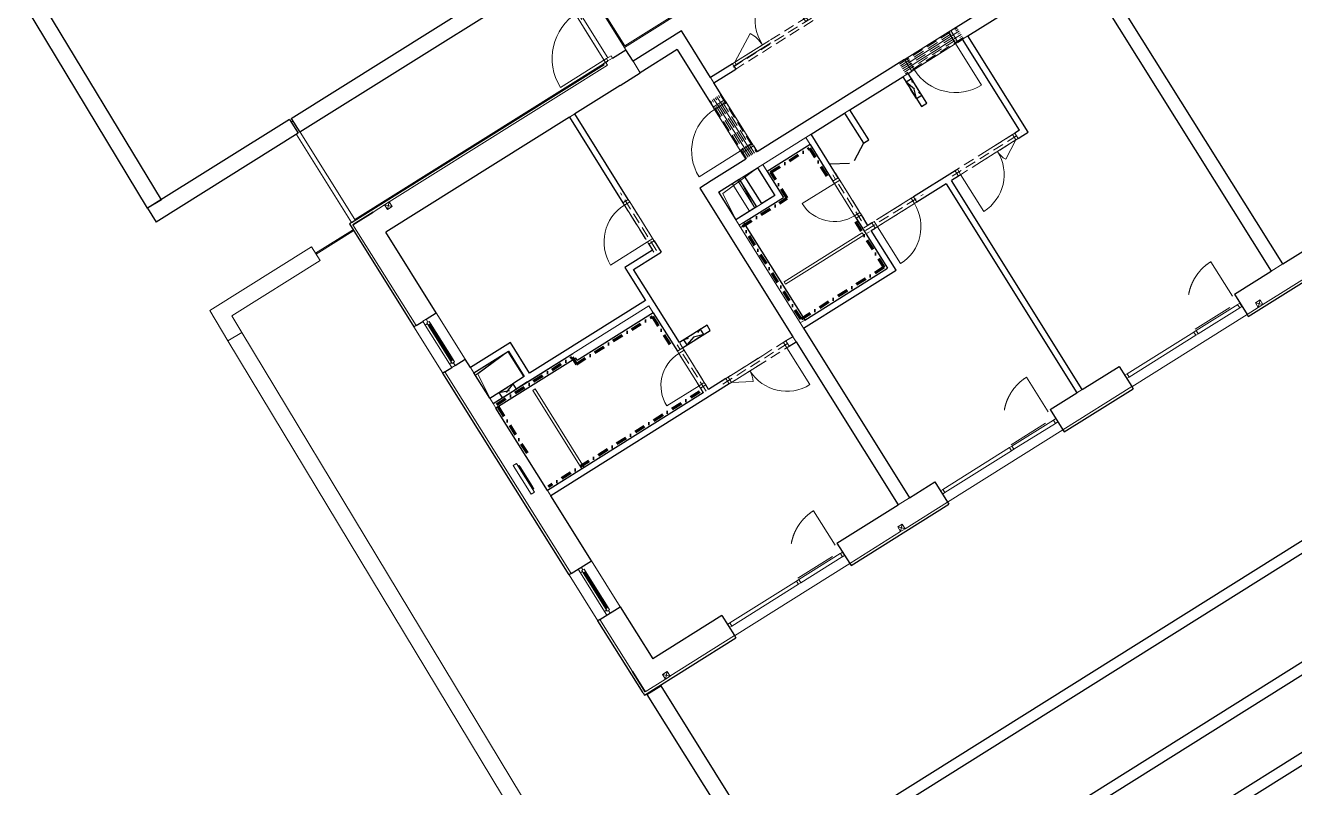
# Model space of a CAD drawing. Header units: millimetres. Extents: x -10201 to 171407, y -8645 to 72638.
# Drawn here: x 68686 to 92035, y 43360 to 57372 of the extents above; entities that cross this region are included whole.
import ezdxf

# ---------------------------------------------------------------- set-up
doc = ezdxf.new("R2010")
doc.units = ezdxf.units.MM
for name, pattern in [('HA_Dash_2mm-S1mm', [1500, 750, -750]), ('HA_Dash_3mm-S1mm', [300, 200, -100]), ('HA_DashDot_2_2mm-S0_6mm', [1650, 750, -450, 0, -450]), ('HA_DashDot_4mm-S1mm', [400, 200, -100, 0, -100])]:
    doc.linetypes.add(name, pattern=pattern)
for name, color, linetype, lineweight in [('A-DETL-____-OTLN', 9, 'Continuous', 25), ('A-DETL-GENF-OTLN', 9, 'Continuous', 9), ('A-DOOR-____-MCUT', 9, 'Continuous', 9), ('A-DOOR-____-OTLN', 9, 'Continuous', 9), ('A-DOOR-FRAM-MCUT', 9, 'Continuous', 9), ('A-DOOR-FRAM-OTLN', 9, 'Continuous', 9), ('A-FLOR-____-OTLN', 9, 'Continuous', 9), ('A-FLOR-HRAL-OTLN', 9, 'Continuous', 9), ('A-GENM-____-HDLN', 9, 'HA_Dash_3mm-S1mm', 9), ('A-GENM-____-MCUT', 9, 'Continuous', 25), ('A-GENM-____-OTLN', 9, 'Continuous', 9), ('A-GLAZ-____-MCUT', 9, 'Continuous', 5), ('A-GLAZ-____-OTLN', 9, 'Continuous', 5), ('A-GLAZ-CURT-MCUT', 9, 'Continuous', 5), ('A-GLAZ-CURT-OTLN', 9, 'Continuous', 5), ('A-GLAZ-CWMG-MCUT', 9, 'Continuous', 5), ('A-GLAZ-CWMG-OTLN', 9, 'Continuous', 5), ('A-WALL-____-MCUT', 9, 'Continuous', 25), ('A-WALL-____-OTLN', 9, 'Continuous', 9), ('I-WALL-____-MCUT', 9, 'Continuous', 25), ('I-WALL-____-OTLN', 9, 'Continuous', 9), ('M-HVAC-DUCT-OTLN', 9, 'Continuous', 9)]:
    doc.layers.add(name, color=color, linetype=linetype, lineweight=lineweight)

# ---------------------------------------------------------------- blocks, each defined once
blk = doc.blocks.new('HA_DR_Single_Swing_Solid - In_BJ_900x2100_Vstup-2000314-schema rezu D_120_5200')
at = {"layer": 'A-DOOR-____-MCUT', "linetype": 'HA_DashDot_2_2mm-S0_6mm'}
for p, q in [((-450, 125), (450, 125)), ((-450, -125), (450, -125))]:
    blk.add_line(p, q, dxfattribs=at)
at = {"layer": 'A-DOOR-____-OTLN'}
for p, q in [((-500, 125), (500, 125)), ((-500, -125), (500, -125))]:
    blk.add_line(p, q, dxfattribs=at)
at = {"layer": 'A-DOOR-____-OTLN', "lineweight": 5}
blk.add_line((450, -1025), (450, -125), dxfattribs=at)
blk.add_arc((450, -125), 900, 180, 270, dxfattribs=at)
at = {"layer": 'A-DOOR-FRAM-MCUT'}
for p, q in [((-450, 125), (-500, 125)), ((-500, 125), (-500, -125)), ((-450, -125), (-450, 125)), ((500, 125), (450, 125)), ((450, 125), (450, -125)), ((500, -125), (500, 125)), ((-500, -125), (-450, -125)), ((450, -125), (500, -125))]:
    blk.add_line(p, q, dxfattribs=at)
blk = doc.blocks.new('HA_DR_Double_Swing_Solid - In_BJ_1200x2100_800-1652965-schema rezu D_120_5200')
at = {"layer": 'A-DOOR-____-MCUT', "linetype": 'HA_DashDot_2_2mm-S0_6mm'}
for p, q in [((-600, 57.5), (600, 57.5)), ((-600, -57.5), (600, -57.5))]:
    blk.add_line(p, q, dxfattribs=at)
at = {"layer": 'A-DOOR-____-OTLN', "lineweight": 5}
for p, q in [((600, 857.5), (600, 57.5)), ((-253.6, 257.5), (-600, 57.5))]:
    blk.add_line(p, q, dxfattribs=at)
for centre, radius, start, end in [((600, 57.5), 800, 90, 180), ((-600, 57.5), 400, 360, 30)]:
    blk.add_arc(centre, radius, start, end, dxfattribs=at)
at = {"layer": 'A-DOOR-FRAM-MCUT'}
for p, q in [((-650, -57.5), (-650, 57.5)), ((-650, 57.5), (-600, 57.5)), ((-600, 57.5), (-600, -57.5)), ((600, 57.5), (650, 57.5)), ((600, -57.5), (600, 57.5)), ((650, 57.5), (650, -57.5)), ((-600, -57.5), (-650, -57.5)), ((650, -57.5), (600, -57.5))]:
    blk.add_line(p, q, dxfattribs=at)
blk = doc.blocks.new('HA_DR_Single_Swing_Solid - In_BJ_800x2100-2000414-schema rezu D_120_5200')
at = {"layer": 'A-DOOR-____-MCUT', "linetype": 'HA_DashDot_2_2mm-S0_6mm'}
for p, q in [((-400, 57.5), (400, 57.5)), ((-400, -57.5), (400, -57.5))]:
    blk.add_line(p, q, dxfattribs=at)
at = {"layer": 'A-DOOR-____-OTLN', "lineweight": 5}
blk.add_line((400, 857.5), (400, 57.5), dxfattribs=at)
blk.add_arc((400, 57.5), 800, 90, 180, dxfattribs=at)
at = {"layer": 'A-DOOR-FRAM-MCUT'}
for p, q in [((-450, -57.5), (-450, 57.5)), ((-450, 57.5), (-400, 57.5)), ((-400, 57.5), (-400, -57.5)), ((400, 57.5), (450, 57.5)), ((400, -57.5), (400, 57.5)), ((450, 57.5), (450, -57.5)), ((-400, -57.5), (-450, -57.5)), ((450, -57.5), (400, -57.5))]:
    blk.add_line(p, q, dxfattribs=at)
blk = doc.blocks.new('HA_DR_Single_Swing_Solid - In_BJ_700x2100-2000418-schema rezu D_120_5200')
at = {"layer": 'A-DOOR-____-MCUT', "linetype": 'HA_DashDot_2_2mm-S0_6mm'}
for p, q in [((-350, 57.5), (350, 57.5)), ((-350, -57.5), (350, -57.5))]:
    blk.add_line(p, q, dxfattribs=at)
at = {"layer": 'A-DOOR-____-OTLN', "lineweight": 5}
blk.add_line((350, 757.5), (350, 57.5), dxfattribs=at)
blk.add_arc((350, 57.5), 700, 90, 180, dxfattribs=at)
at = {"layer": 'A-DOOR-FRAM-MCUT'}
for p, q in [((-400, -57.5), (-400, 57.5)), ((-400, 57.5), (-350, 57.5)), ((-350, 57.5), (-350, -57.5)), ((350, 57.5), (400, 57.5)), ((350, -57.5), (350, 57.5)), ((400, 57.5), (400, -57.5)), ((-350, -57.5), (-400, -57.5)), ((400, -57.5), (350, -57.5))]:
    blk.add_line(p, q, dxfattribs=at)
blk = doc.blocks.new('HA_DR_Single_Swing_Solid - In_BJ_800x2100-2000412-schema rezu D_120_5200')
at = {"layer": 'A-DOOR-____-MCUT', "linetype": 'HA_DashDot_2_2mm-S0_6mm'}
for p, q in [((-400, 57.5), (400, 57.5)), ((-400, -57.5), (400, -57.5))]:
    blk.add_line(p, q, dxfattribs=at)
at = {"layer": 'A-DOOR-____-OTLN', "lineweight": 5}
blk.add_line((400, -857.5), (400, -57.5), dxfattribs=at)
blk.add_arc((400, -57.5), 800, 180, 270, dxfattribs=at)
at = {"layer": 'A-DOOR-FRAM-MCUT'}
for p, q in [((-400, 57.5), (-450, 57.5)), ((-450, 57.5), (-450, -57.5)), ((-400, -57.5), (-400, 57.5)), ((450, 57.5), (400, 57.5)), ((400, 57.5), (400, -57.5)), ((450, -57.5), (450, 57.5)), ((-450, -57.5), (-400, -57.5)), ((400, -57.5), (450, -57.5))]:
    blk.add_line(p, q, dxfattribs=at)
blk = doc.blocks.new('HA_DR_Double_Swing_Solid - In_BJ_1200x2100_800-1652993-schema rezu D_120_5200')
at = {"layer": 'A-DOOR-____-MCUT', "linetype": 'HA_DashDot_2_2mm-S0_6mm'}
for p, q in [((-600, 57.5), (600, 57.5)), ((-600, -57.5), (600, -57.5))]:
    blk.add_line(p, q, dxfattribs=at)
at = {"layer": 'A-DOOR-____-OTLN', "lineweight": 5}
for p, q in [((-253.6, -257.5), (-600, -57.5)), ((600, -857.5), (600, -57.5))]:
    blk.add_line(p, q, dxfattribs=at)
for centre, radius, start, end in [((-600, -57.5), 400, 330, 0), ((600, -57.5), 800, 180, 270)]:
    blk.add_arc(centre, radius, start, end, dxfattribs=at)
at = {"layer": 'A-DOOR-FRAM-MCUT'}
for p, q in [((-600, 57.5), (-650, 57.5)), ((-650, 57.5), (-650, -57.5)), ((-600, -57.5), (-600, 57.5)), ((650, 57.5), (600, 57.5)), ((600, 57.5), (600, -57.5)), ((650, -57.5), (650, 57.5)), ((-650, -57.5), (-600, -57.5)), ((600, -57.5), (650, -57.5))]:
    blk.add_line(p, q, dxfattribs=at)
blk = doc.blocks.new('HA_WD_SinglePanel - 1000x2100-1653868-schema rezu D_120_5200')
at = {"layer": 'A-GLAZ-____-MCUT'}
for p, q in [((-420, 70), (-500, 70)), ((-500, 0), (-440, 0)), ((-440, -25), (-440, 25)), ((-440, 25), (-390, 25)), ((-420, 25), (-420, 70)), ((-390, 25), (-390, -25)), ((390, 5), (-390, 5)), ((390, -25), (390, 25)), ((390, 25), (440, 25)), ((500, 70), (420, 70)), ((420, 70), (420, 25)), ((440, 25), (440, -25)), ((440, 0), (500, 0)), ((-390, -25), (-440, -25)), ((390, -5), (-390, -5)), ((440, -25), (390, -25))]:
    blk.add_line(p, q, dxfattribs=at)
at = {"layer": 'A-GLAZ-____-OTLN'}
for p, q in [((440, 25), (-440, 25)), ((-440, -25), (-440, 25)), ((420, 70), (-420, 70)), ((390, 25), (-390, 25)), ((440, 25), (440, -25)), ((-440, -25), (440, -25)), ((390, -25), (-390, -25))]:
    blk.add_line(p, q, dxfattribs=at)
blk = doc.blocks.new('HA_WD_SinglePanel - 1000x1500-1653870-schema rezu D_120_5200')
at = {"layer": 'A-GLAZ-____-MCUT'}
for p, q in [((-500, 70), (-500, 0)), ((-420, 70), (-500, 70)), ((-500, 0), (-440, 0)), ((-440, -25), (-440, 25)), ((-440, 25), (-390, 25)), ((-420, 25), (-420, 70)), ((-390, 25), (-390, -25)), ((390, 5), (-390, 5)), ((390, -25), (390, 25)), ((390, 25), (440, 25)), ((500, 70), (420, 70)), ((420, 70), (420, 25)), ((440, 25), (440, -25)), ((440, 0), (500, 0)), ((500, 0), (500, 70)), ((-390, -25), (-440, -25)), ((390, -5), (-390, -5)), ((440, -25), (390, -25))]:
    blk.add_line(p, q, dxfattribs=at)
at = {"layer": 'A-GLAZ-____-OTLN'}
for p, q in [((440, 25), (-440, 25)), ((-440, -25), (-440, 25)), ((420, 70), (-420, 70)), ((390, 25), (-390, 25)), ((440, 25), (440, -25)), ((-440, -25), (440, -25)), ((390, -25), (-390, -25))]:
    blk.add_line(p, q, dxfattribs=at)
blk = doc.blocks.new('HA_WD_SinglePanel - 625x1000-1653871-schema rezu D_120_5200')
at = {"layer": 'A-GLAZ-____-MCUT'}
for p, q in [((-253, -25), (-253, 0)), ((-203, 0), (-203, -25)), ((202, -25), (202, 0)), ((252, 0), (252, -25)), ((-203, -25), (-253, -25)), ((202, -5), (-203, -5)), ((252, -25), (202, -25))]:
    blk.add_line(p, q, dxfattribs=at)
at = {"layer": 'A-GLAZ-____-OTLN'}
for p, q in [((-313, 70), (312, 70)), ((-313, 0), (-313, 70)), ((312, 0), (-313, 0)), ((-253, -25), (-253, 0)), ((252, 0), (252, -25)), ((312, 70), (312, 0)), ((-253, -25), (252, -25)), ((202, -25), (-203, -25))]:
    blk.add_line(p, q, dxfattribs=at)
blk = doc.blocks.new('HA_DR_Double_Swing_Solid_FrameButt - In_FAS_1600x2350_1000-1915407-schema rezu D_120_5200')
at = {"layer": 'A-DOOR-____-MCUT', "linetype": 'HA_DashDot_2_2mm-S0_6mm'}
for p, q in [((-800, -70), (800, -70)), ((-800, -170), (800, -170))]:
    blk.add_line(p, q, dxfattribs=at)
at = {"layer": 'A-DOOR-____-OTLN', "lineweight": 5}
for p, q in [((-280, -470), (-800, -170)), ((800, -1170), (800, -170))]:
    blk.add_line(p, q, dxfattribs=at)
for centre, radius, start, end in [((-800, -170), 600, 330, 360), ((800, -170), 1000, 180, 270)]:
    blk.add_arc(centre, radius, start, end, dxfattribs=at)
at = {"layer": 'A-DOOR-FRAM-MCUT'}
for p, q in [((-800, -70), (-850, -70)), ((-850, -70), (-850, -170)), ((-850, -170), (-800, -170)), ((-800, -170), (-800, -70)), ((850, -70), (800, -70)), ((800, -70), (800, -170)), ((800, -170), (850, -170)), ((850, -170), (850, -70))]:
    blk.add_line(p, q, dxfattribs=at)
at = {"layer": 'A-DOOR-FRAM-OTLN', "linetype": 'HA_DashDot_2_2mm-S0_6mm'}
for p, q in [((850, 220), (-850, 220)), ((850, -220), (-850, -220))]:
    blk.add_line(p, q, dxfattribs=at)
blk = doc.blocks.new('HA_DR_Double_Swing_Solid_wCasing - In_OBJ_1500x2100_900-1771115-schema rezu D_120_5200')
at = {"layer": 'A-DOOR-____-MCUT', "linetype": 'HA_DashDot_2_2mm-S0_6mm'}
for p, q in [((-750, 57.5), (750, 57.5)), ((-750, 7.5), (750, 7.5))]:
    blk.add_line(p, q, dxfattribs=at)
at = {"layer": 'A-DOOR-____-OTLN', "lineweight": 5}
for p, q in [((750, 957.5), (750, 57.5)), ((-230.4, 357.5), (-750, 57.5))]:
    blk.add_line(p, q, dxfattribs=at)
for centre, radius, start, end in [((750, 57.5), 900, 90, 180), ((-750, 57.5), 600, 0, 30)]:
    blk.add_arc(centre, radius, start, end, dxfattribs=at)
at = {"layer": 'A-DOOR-FRAM-MCUT'}
for p, q in [((-800, 7.5), (-800, 57.5)), ((-800, 57.5), (-750, 57.5)), ((-750, 7.5), (-800, 7.5)), ((-750, 57.5), (-750, 7.5)), ((750, 57.5), (800, 57.5)), ((750, 7.5), (750, 57.5)), ((800, 7.5), (750, 7.5)), ((800, 57.5), (800, 7.5))]:
    blk.add_line(p, q, dxfattribs=at)
blk = doc.blocks.new('HA_DR_Single_Swing_Solid - In_BJ_700x2100-2000416-schema rezu D_120_5200')
at = {"layer": 'A-DOOR-____-MCUT', "linetype": 'HA_DashDot_2_2mm-S0_6mm'}
for p, q in [((-350, 57.5), (350, 57.5)), ((-350, -57.5), (350, -57.5))]:
    blk.add_line(p, q, dxfattribs=at)
at = {"layer": 'A-DOOR-____-OTLN', "lineweight": 5}
blk.add_line((350, -757.5), (350, -57.5), dxfattribs=at)
blk.add_arc((350, -57.5), 700, 180, 270, dxfattribs=at)
at = {"layer": 'A-DOOR-FRAM-MCUT'}
for p, q in [((-350, 57.5), (-400, 57.5)), ((-400, 57.5), (-400, -57.5)), ((-350, -57.5), (-350, 57.5)), ((400, 57.5), (350, 57.5)), ((350, 57.5), (350, -57.5)), ((400, -57.5), (400, 57.5)), ((-400, -57.5), (-350, -57.5)), ((350, -57.5), (400, -57.5))]:
    blk.add_line(p, q, dxfattribs=at)
blk = doc.blocks.new('Systémový panel - Sklo-2038694-schema rezu D_120_5200')
at = {"layer": 'A-GLAZ-CURT-MCUT'}
for p, q in [((-725, 0), (725, 0)), ((-725, -70), (-725, 0)), ((725, -70), (-725, -70)), ((725, -70), (725, 0))]:
    blk.add_line(p, q, dxfattribs=at)
blk = doc.blocks.new('Obdélníková příčel - 50x70mm EXT-2038695-schema rezu D_120_5200')
at = {"layer": 'A-GLAZ-CWMG-MCUT'}
for p, q in [((0, 70), (-50, 70)), ((-50, 70), (-50, 0)), ((-50, 0), (0, 0)), ((0, 70), (0, 0))]:
    blk.add_line(p, q, dxfattribs=at)
blk = doc.blocks.new('Obdélníková příčel - 50x70mm EXT-2038696-schema rezu D_120_5200')
at = {"layer": 'A-GLAZ-CWMG-MCUT'}
for p, q in [((0, 70), (-50, 70)), ((-50, 70), (-50, 0)), ((-50, 0), (0, 0)), ((0, 70), (0, 0))]:
    blk.add_line(p, q, dxfattribs=at)
blk = doc.blocks.new('ABMV_CW_Single_Swing_Generic - Ex_Glass_SKLOPNE-2038697-schema rezu D_120_5200')
at = {"layer": 'A-DOOR-____-OTLN', "linetype": 'HA_Dash_2mm-S1mm', "lineweight": 5}
for p in [(450, 930), (-450, 30)]:
    blk.add_line(p, (450, 30), dxfattribs=at)
blk.add_arc((450, 30), 900, 90, 180, dxfattribs=at)
blk = doc.blocks.new('Obdélníková příčel - 50x70mm EXT-1480163-schema rezu D_120_5200')
at = {"layer": 'A-GLAZ-CWMG-OTLN'}
for p, q in [((-31448, 47661), (-32211, 47183)), ((-31411, 47601), (-32173, 47124))]:
    blk.add_line(p, q, dxfattribs=at)
blk = doc.blocks.new('Obdélníková příčel - 50x70mm EXT-2038693-schema rezu D_120_5200')
at = {"layer": 'A-GLAZ-CWMG-MCUT'}
for p, q in [((25, 70), (-25, 70)), ((-25, 70), (-25, 0)), ((-25, 0), (25, 0)), ((25, 70), (25, 0))]:
    blk.add_line(p, q, dxfattribs=at)
blk = doc.blocks.new('Systémový panel - Sklo-1480324-schema rezu D_120_5200')
at = {"layer": 'A-GLAZ-CURT-MCUT'}
for p, q in [((-725, 0), (725, 0)), ((-725, -70), (-725, 0)), ((725, -70), (-725, -70)), ((725, -70), (725, 0))]:
    blk.add_line(p, q, dxfattribs=at)
blk = doc.blocks.new('Obdélníková příčel - 50x70mm EXT-1479988-schema rezu D_120_5200')
at = {"layer": 'A-GLAZ-CWMG-MCUT'}
for p, q in [((0, 70), (-50, 70)), ((-50, 70), (-50, 0)), ((-50, 0), (0, 0)), ((0, 70), (0, 0))]:
    blk.add_line(p, q, dxfattribs=at)
blk = doc.blocks.new('Obdélníková příčel - 50x70mm EXT-1479989-schema rezu D_120_5200')
at = {"layer": 'A-GLAZ-CWMG-MCUT'}
for p, q in [((0, 70), (-50, 70)), ((-50, 70), (-50, 0)), ((-50, 0), (0, 0)), ((0, 70), (0, 0))]:
    blk.add_line(p, q, dxfattribs=at)
blk = doc.blocks.new('ABMV_CW_Single_Swing_Generic - Ex_Glass_SKLOPNE-1529248-schema rezu D_120_5200')
at = {"layer": 'A-DOOR-____-OTLN', "linetype": 'HA_Dash_2mm-S1mm', "lineweight": 5}
for p in [(450, 930), (-450, 30)]:
    blk.add_line(p, (450, 30), dxfattribs=at)
blk.add_arc((450, 30), 900, 90, 180, dxfattribs=at)
blk = doc.blocks.new('Obdélníková příčel - 50x70mm EXT-1479993-schema rezu D_120_5200')
at = {"layer": 'A-GLAZ-CWMG-MCUT'}
for p, q in [((25, 70), (-25, 70)), ((-25, 70), (-25, 0)), ((-25, 0), (25, 0)), ((25, 70), (25, 0))]:
    blk.add_line(p, q, dxfattribs=at)
blk = doc.blocks.new('HA_GM_Shaft_Rectangle - Default-2017769-schema rezu D_120_5200')
at = {"layer": 'A-DETL-GENF-OTLN'}
for p, q in [((55, -55), (750, 0)), ((0, -550), (55, -55))]:
    blk.add_line(p, q, dxfattribs=at)
at = {"layer": 'A-GENM-____-OTLN'}
for p, q in [((0, -550), (0, 0)), ((0, 0), (750, 0)), ((750, 0), (750, -550)), ((750, -550), (0, -550))]:
    blk.add_line(p, q, dxfattribs=at)
blk = doc.blocks.new('HA_GM_Tiling_LineBased - Generic Tiles-1678942-schema rezu D_120_5200')
at = {"layer": 'A-GENM-____-OTLN', "linetype": 'HA_DashDot_4mm-S1mm', "lineweight": 80}
blk.add_line((50, -50), (3335, -50), dxfattribs=at)
blk = doc.blocks.new('HA_GM_Tiling_LineBased - Generic Tiles-1699753-schema rezu D_120_5200')
at = {"layer": 'A-GENM-____-OTLN', "linetype": 'HA_DashDot_4mm-S1mm', "lineweight": 80}
blk.add_line((50, -50), (1110, -50), dxfattribs=at)
blk = doc.blocks.new('HA_GM_Tiling_LineBased - Generic Tiles-1681290-schema rezu D_120_5200')
at = {"layer": 'A-GENM-____-OTLN', "linetype": 'HA_DashDot_4mm-S1mm', "lineweight": 80}
blk.add_line((50, -50), (1685, -50), dxfattribs=at)
blk = doc.blocks.new('HA_GM_Tiling_LineBased - Generic Tiles-1905534-schema rezu D_120_5200')
at = {"layer": 'A-GENM-____-OTLN', "linetype": 'HA_DashDot_4mm-S1mm', "lineweight": 80}
blk.add_line((50, -50), (785, -50), dxfattribs=at)
blk = doc.blocks.new('HA_GM_Tiling_LineBased - Generic Tiles-1951463-schema rezu D_120_5200')
at = {"layer": 'A-GENM-____-OTLN', "linetype": 'HA_DashDot_4mm-S1mm', "lineweight": 80}
blk.add_line((50, -50), (1040, -50), dxfattribs=at)
blk = doc.blocks.new('HA_GM_Tiling_LineBased - Generic Tiles-1951464-schema rezu D_120_5200')
at = {"layer": 'A-GENM-____-OTLN', "linetype": 'HA_DashDot_4mm-S1mm', "lineweight": 80}
blk.add_line((50, -50), (1850, -50), dxfattribs=at)
blk = doc.blocks.new('HA_GM_Tiling_LineBased - Generic Tiles-1951465-schema rezu D_120_5200')
at = {"layer": 'A-GENM-____-OTLN', "linetype": 'HA_DashDot_4mm-S1mm', "lineweight": 80}
blk.add_line((50, -50), (2070, -50), dxfattribs=at)
blk = doc.blocks.new('HA_GM_Tiling_LineBased - Generic Tiles-1951466-schema rezu D_120_5200')
at = {"layer": 'A-GENM-____-OTLN', "linetype": 'HA_DashDot_4mm-S1mm', "lineweight": 80}
blk.add_line((50, -50), (1015, -50), dxfattribs=at)
blk = doc.blocks.new('HA_GM_Tiling_LineBased - Generic Tiles-1951467-schema rezu D_120_5200')
at = {"layer": 'A-GENM-____-OTLN', "linetype": 'HA_DashDot_4mm-S1mm', "lineweight": 80}
blk.add_line((-50, -50), (515, -50), dxfattribs=at)
blk = doc.blocks.new('HA_GM_Tiling_LineBased - Generic Tiles-1951468-schema rezu D_120_5200')
at = {"layer": 'A-GENM-____-OTLN', "linetype": 'HA_DashDot_4mm-S1mm', "lineweight": 80}
blk.add_line((50, -50), (885, -50), dxfattribs=at)
blk = doc.blocks.new('HA_GM_Tiling_LineBased - Generic Tiles-1951469-schema rezu D_120_5200')
at = {"layer": 'A-GENM-____-OTLN', "linetype": 'HA_DashDot_4mm-S1mm', "lineweight": 80}
blk.add_line((50, -50), (745, -50), dxfattribs=at)
blk = doc.blocks.new('Cistici zona_ram - Cistici zona_ram-1709531-schema rezu D_120_5200')
at = {"layer": 'A-GENM-____-OTLN'}
for p, q in [((1423, 68680), (223, 68680)), ((223, 68680), (223, 67080)), ((243, 67100), (243, 68660)), ((243, 68660), (1403, 68660)), ((1403, 68660), (1403, 67100)), ((1423, 67080), (1423, 68680)), ((223, 67080), (1423, 67080)), ((1403, 67100), (243, 67100))]:
    blk.add_line(p, q, dxfattribs=at)
blk = doc.blocks.new('TB_Porotherm KP11_5_1750mm - TB_Porotherm KP11_5_1750mm-1842302-schema rezu D_120_5200')
at = {"layer": 'A-GENM-____-HDLN'}
for p, q in [((-875, 57.5), (875, 57.5)), ((-875, 0), (875, 0)), ((875, -57.5), (-875, -57.5))]:
    blk.add_line(p, q, dxfattribs=at)
blk = doc.blocks.new('TB_Porotherm KP7_1250mm - TB_Porotherm KP7_1250mm-1834965-schema rezu D_120_5200')
at = {"layer": 'A-GENM-____-HDLN'}
for p, q in [((-625, 35), (625, 35)), ((-625, 0), (625, 0)), ((625, -35), (-625, -35))]:
    blk.add_line(p, q, dxfattribs=at)
blk = doc.blocks.new('TB_Porotherm KP11_5_1000mm - TB_Porotherm KP11_5_1000mm-1834151-schema rezu D_120_5200')
at = {"layer": 'A-GENM-____-HDLN'}
for p, q in [((-500, 57.5), (500, 57.5)), ((-500, 0), (500, 0)), ((500, -57.5), (-500, -57.5))]:
    blk.add_line(p, q, dxfattribs=at)
blk = doc.blocks.new('TB_Porotherm KP11_5_1250mm - TB_Porotherm KP11_5_1250mm-1840670-schema rezu D_120_5200')
at = {"layer": 'A-GENM-____-HDLN'}
for p, q in [((-625, 57.5), (625, 57.5)), ((-625, 0), (625, 0)), ((625, -57.5), (-625, -57.5))]:
    blk.add_line(p, q, dxfattribs=at)
blk = doc.blocks.new('TB_Porotherm KP11_5_1500mm - TB_Porotherm KP11_5_1500mm-1841486-schema rezu D_120_5200')
at = {"layer": 'A-GENM-____-HDLN'}
for p, q in [((-750, 57.5), (750, 57.5)), ((-750, 0), (750, 0)), ((750, -57.5), (-750, -57.5))]:
    blk.add_line(p, q, dxfattribs=at)
blk = doc.blocks.new('HA_GM_Tiling_LineBased - Generic Tiles-1905920-schema rezu D_120_5200')
at = {"layer": 'A-GENM-____-OTLN', "linetype": 'HA_DashDot_4mm-S1mm', "lineweight": 80}
blk.add_line((-50, -50), (1600, -50), dxfattribs=at)
blk = doc.blocks.new('HA_GM_Tiling_LineBased - Generic Tiles-1905546-schema rezu D_120_5200')
at = {"layer": 'A-GENM-____-OTLN', "linetype": 'HA_DashDot_4mm-S1mm', "lineweight": 80}
blk.add_line((50, -50), (200, -50), dxfattribs=at)
blk = doc.blocks.new('HA_GM_Opening_Rectangle_WallBased - Default-1930727-schema rezu D_120_5200')
at = {"layer": 'A-GENM-____-MCUT', "linetype": 'HA_Dash_3mm-S1mm'}
for p, q in [((305, 57.5), (-55, -57.5)), ((-55, 57.5), (305, -57.5)), ((-55, 57.5), (-55, -57.5)), ((-55, 57.5), (305, 57.5)), ((305, 57.5), (305, -57.5)), ((-55, -57.5), (305, -57.5))]:
    blk.add_line(p, q, dxfattribs=at)
blk = doc.blocks.new('HA_GM_Opening_Rectangle_WallBased - Default-2029740-schema rezu D_120_5200')
at = {"layer": 'A-GENM-____-MCUT', "linetype": 'HA_Dash_3mm-S1mm'}
for p, q in [((275, 58), (-25, -58)), ((-25, 58), (275, -58)), ((-25, 58), (-25, -58)), ((-25, 58), (275, 58)), ((275, 58), (275, -58)), ((-25, -58), (275, -58))]:
    blk.add_line(p, q, dxfattribs=at)
blk = doc.blocks.new('HA_GM_Shaft_Rectangle - Default-2017821-schema rezu D_120_5200')
at = {"layer": 'A-DETL-GENF-OTLN'}
for p, q in [((60, -60), (850, 0)), ((0, -600), (60, -60))]:
    blk.add_line(p, q, dxfattribs=at)
at = {"layer": 'A-GENM-____-OTLN'}
for p, q in [((0, -600), (0, 0)), ((0, 0), (850, 0)), ((850, 0), (850, -600)), ((850, -600), (0, -600))]:
    blk.add_line(p, q, dxfattribs=at)
blk = doc.blocks.new('185-01_OBJEKT D_Central_rvt-3-schema rezu D_120_5200')
at = {"layer": 'A-DETL-____-OTLN'}
for p, q in [((-31024, 55207), (-31195, 54884)), ((-31278, 54832), (-31642, 54819))]:
    blk.add_line(p, q, dxfattribs=at)
at = {"layer": 'A-FLOR-____-OTLN'}
for p, q in [((-35765, 56691), (-36667, 58132)), ((-36569, 58125), (-35724, 56776)), ((-41519, 55612), (-41549, 55594)), ((-41455, 55368), (-40439, 53746)), ((-26084, 50730), (-23965, 52057)), ((-29474, 48607), (-27355, 49934)), ((-33394, 46152), (-31275, 47479))]:
    blk.add_line(p, q, dxfattribs=at)
at = {"layer": 'A-WALL-____-MCUT', "lineweight": 9}
for p, q in [((-29199, 57117), (-29102, 57178)), ((-35733, 56641), (-39746, 54127)), ((-39746, 54127), (-35733, 56641)), ((-35765, 56691), (-35757, 56679)), ((-35757, 56679), (-35765, 56691)), ((-35733, 56641), (-35757, 56679)), ((-35127, 56501), (-35259, 56713)), ((-33833, 56415), (-33772, 56317)), ((-30297, 56429), (-30199, 56490)), ((-31369, 55758), (-31271, 55819)), ((-36432, 55684), (-36334, 55745)), ((-32085, 55309), (-31987, 55370)), ((-32873, 54815), (-32085, 55309)), ((-32873, 54815), (-32085, 55309)), ((-32085, 55309), (-32005, 55182)), ((-32970, 54754), (-32873, 54815)), ((-32873, 54815), (-32793, 54688)), ((-33309, 54542), (-33212, 54603)), ((-39831, 54074), (-40043, 53941)), ((-40043, 53941), (-39831, 54074)), ((-40415, 53708), (-39253, 51852)), ((-39253, 51852), (-40415, 53708)), ((-33372, 53795), (-33311, 53697)), ((-33227, 53750), (-33311, 53697)), ((-32186, 51901), (-33311, 53697)), ((-33311, 53697), (-32186, 51901)), ((-23674, 52241), (-22377, 53053)), ((-22377, 53053), (-23674, 52241)), ((-23521, 52856), (-23310, 52988)), ((-36367, 51341), (-34968, 52217)), ((-34968, 52217), (-36367, 51341)), ((-34889, 52090), (-34968, 52217)), ((-23966, 52058), (-23758, 52188)), ((-23758, 52188), (-23966, 52058)), ((-32186, 51901), (-32101, 51954)), ((-32186, 51901), (-32125, 51803)), ((-32262, 51552), (-32324, 51649)), ((-38722, 51004), (-36400, 47297)), ((-36400, 47297), (-38722, 51004)), ((-38251, 51081), (-38190, 50984)), ((-27356, 49935), (-26085, 50731)), ((-26085, 50731), (-27356, 49935)), ((-27094, 50618), (-26996, 50679)), ((-37898, 50518), (-37837, 50420)), ((-37784, 50335), (-37837, 50420)), ((-36775, 48725), (-36836, 48823)), ((-30386, 48556), (-30174, 48689)), ((-30254, 48119), (-29474, 48608)), ((-29474, 48608), (-30254, 48119)), ((-31275, 47480), (-30339, 48066)), ((-30339, 48066), (-31275, 47480)), ((-35869, 46449), (-35272, 45496)), ((-35272, 45496), (-35869, 46449)), ((-34581, 45409), (-33394, 46153)), ((-33394, 46153), (-34581, 45409)), ((-35038, 45123), (-34665, 45356)), ((-34665, 45356), (-35038, 45123))]:
    blk.add_line(p, q, dxfattribs=at)
at = {"layer": 'A-WALL-____-MCUT'}
for p, q in [((-35638, 56771), (-35392, 56925)), ((-35259, 56713), (-35392, 56925)), ((-40439, 53746), (-35795, 56655)), ((-35765, 56691), (-35803, 56668)), ((-35803, 56668), (-35795, 56655)), ((-35765, 56691), (-35723, 56718)), ((-35500, 56268), (-35127, 56501)), ((-35500, 56268), (-36334, 55745)), ((-36432, 55684), (-39809, 53568)), ((-40415, 53708), (-40043, 53941)), ((-40043, 53941), (-40415, 53708)), ((-40439, 53746), (-40477, 53722)), ((-40477, 53722), (-39291, 51828)), ((-38880, 52085), (-39809, 53568)), ((-23310, 52988), (-22610, 53426)), ((-23942, 52020), (-22353, 53015)), ((-24199, 52431), (-23521, 52856)), ((-24199, 52431), (-23966, 52058)), ((-39066, 51969), (-38880, 52085)), ((-39253, 51852), (-39291, 51828)), ((-39253, 51852), (-39126, 51931)), ((-23966, 52058), (-23942, 52020)), ((-38536, 51121), (-38349, 51238)), ((-38251, 51081), (-38349, 51238)), ((-38722, 51004), (-38760, 50980)), ((-36438, 47273), (-38760, 50980)), ((-38722, 51004), (-38595, 51084)), ((-37898, 50518), (-38190, 50984)), ((-26996, 50679), (-26318, 51104)), ((-26318, 51104), (-26085, 50731)), ((-27332, 49897), (-26061, 50693)), ((-26085, 50731), (-26061, 50693)), ((-27589, 50308), (-27094, 50618)), ((-36836, 48823), (-37784, 50335)), ((-27589, 50308), (-27356, 49935)), ((-27356, 49935), (-27332, 49897)), ((-30174, 48689), (-29708, 48981)), ((-29708, 48981), (-29474, 48608)), ((-36027, 47530), (-36775, 48725)), ((-31251, 47442), (-29451, 48570)), ((-29474, 48608), (-29451, 48570)), ((-31509, 47853), (-30386, 48556)), ((-31509, 47853), (-31275, 47480)), ((-36400, 47297), (-36027, 47530)), ((-31275, 47480), (-31251, 47442)), ((-36400, 47297), (-36438, 47273)), ((-35869, 46449), (-35496, 46683)), ((-35496, 46683), (-34899, 45729)), ((-33628, 46526), (-34899, 45729)), ((-33628, 46526), (-33394, 46153)), ((-35869, 46449), (-35907, 46425)), ((-35076, 45099), (-35907, 46425)), ((-35052, 45061), (-33370, 46114)), ((-33394, 46153), (-33370, 46114)), ((-35272, 45496), (-35038, 45123)), ((-35038, 45123), (-35272, 45496)), ((-35076, 45099), (-35052, 45061))]:
    blk.add_line(p, q, dxfattribs=at)
at = {"layer": 'A-WALL-____-OTLN'}
for p, q in [((-38880, 52085), (-38349, 51238)), ((-38760, 50980), (-39291, 51828)), ((-36027, 47530), (-35496, 46683)), ((-35907, 46425), (-36438, 47273))]:
    blk.add_line(p, q, dxfattribs=at)
at = {"layer": 'I-WALL-____-MCUT'}
for p, q in [((-29417, 57275), (-24713, 60221)), ((-29102, 57178), (-27644, 58091)), ((-23310, 52988), (-26455, 58010)), ((-26667, 57877), (-23521, 52856)), ((-34369, 57271), (-35259, 56713)), ((-34237, 57059), (-34369, 57271)), ((-33833, 56415), (-34237, 57059)), ((-29284, 57063), (-29199, 57117)), ((-28151, 55443), (-29199, 57117)), ((-27992, 55406), (-29102, 57178)), ((-34449, 56926), (-35127, 56501)), ((-34449, 56926), (-33788, 55871)), ((-30264, 56745), (-32976, 55046)), ((-33431, 56667), (-33833, 56415)), ((-33772, 56317), (-33370, 56569)), ((-33404, 56624), (-33370, 56569)), ((-30199, 56490), (-30131, 56533)), ((-33576, 56004), (-33772, 56317)), ((-31271, 55819), (-30297, 56429)), ((-30297, 56429), (-29952, 55878)), ((-29854, 55939), (-30199, 56490)), ((-30926, 55268), (-31271, 55819)), ((-29952, 55878), (-29854, 55939)), ((-36432, 55684), (-35447, 54112)), ((-35350, 54173), (-36334, 55745)), ((-31987, 55370), (-31369, 55758)), ((-31369, 55758), (-31024, 55207)), ((-31486, 54569), (-31987, 55370)), ((-28151, 55443), (-28236, 55390)), ((-28175, 55292), (-28090, 55345)), ((-28090, 55345), (-27992, 55406)), ((-33045, 55156), (-32976, 55046)), ((-32005, 55182), (-32793, 54688)), ((-32005, 55182), (-31583, 54508)), ((-31024, 55207), (-30926, 55268)), ((-33188, 54913), (-33824, 54515)), ((-33257, 55023), (-33188, 54913)), ((-33212, 54603), (-32970, 54754)), ((-32970, 54754), (-32652, 54246)), ((-32793, 54688), (-32493, 54209)), ((-29337, 54700), (-30104, 54219)), ((-33824, 54515), (-34035, 54382)), ((-33691, 54303), (-33309, 54542)), ((-33309, 54542), (-32991, 54034)), ((-32894, 54095), (-33212, 54603)), ((-29501, 54461), (-30043, 54122)), ((-29501, 54461), (-27094, 50618)), ((-29276, 54602), (-29403, 54523)), ((-26996, 50679), (-29403, 54523)), ((-34035, 54382), (-32324, 51649)), ((-33691, 54303), (-33372, 53795)), ((-32652, 54246), (-32894, 54095)), ((-32591, 54148), (-32493, 54209)), ((-32991, 54034), (-33372, 53795)), ((-33227, 53750), (-32591, 54148)), ((-33227, 53750), (-32101, 51954)), ((-31159, 53830), (-30580, 52906)), ((-30939, 53696), (-31061, 53891)), ((-30867, 53741), (-30939, 53696)), ((-30878, 53599), (-30806, 53644)), ((-30421, 52870), (-30878, 53599)), ((-34900, 53239), (-35409, 52920)), ((-34969, 53349), (-34900, 53239)), ((-34872, 53410), (-34742, 53202)), ((-35250, 52884), (-34839, 53141)), ((-34839, 53141), (-34742, 53202)), ((-35409, 52920), (-35348, 52823)), ((-35348, 52823), (-35029, 52314)), ((-34409, 51541), (-35250, 52884)), ((-32125, 51803), (-30519, 52809)), ((-32101, 51954), (-30580, 52906)), ((-30519, 52809), (-30421, 52870)), ((-35029, 52314), (-37165, 50977)), ((-34889, 52090), (-36287, 51214)), ((-34889, 52090), (-34445, 51382)), ((-33900, 51859), (-34409, 51541)), ((-33839, 51762), (-33900, 51859)), ((-34348, 51443), (-33839, 51762)), ((-32324, 51649), (-32451, 51570)), ((-32125, 51803), (-30174, 48689)), ((-37615, 51479), (-38251, 51081)), ((-38190, 50984), (-37554, 51382)), ((-37518, 51540), (-37615, 51479)), ((-37554, 51382), (-37262, 50916)), ((-37165, 50977), (-37518, 51540)), ((-32390, 51472), (-32262, 51552)), ((-32262, 51552), (-30386, 48556)), ((-37837, 50420), (-36367, 51341)), ((-36313, 51256), (-37784, 50335)), ((-37201, 50818), (-36367, 51341)), ((-36287, 51214), (-36313, 51256)), ((-37262, 50916), (-37474, 50783)), ((-37474, 50783), (-37413, 50685)), ((-37201, 50818), (-37413, 50685)), ((-33491, 50782), (-36775, 48725)), ((-34021, 50704), (-33968, 50619)), ((-33870, 50680), (-33923, 50765)), ((-33552, 50880), (-33870, 50680)), ((-37898, 50518), (-37729, 50624)), ((-37837, 50420), (-37667, 50526)), ((-37729, 50624), (-37667, 50526)), ((-33968, 50619), (-36836, 48823))]:
    blk.add_line(p, q, dxfattribs=at)
at = {"layer": 'I-WALL-____-OTLN'}
for p, q in [((-32483, 52658), (-31043, 53561)), ((-31016, 53518), (-32457, 52616)), ((-31043, 53561), (-31016, 53518)), ((-32483, 52658), (-32457, 52616)), ((-37729, 50624), (-37474, 50783)), ((-37103, 50661), (-37061, 50688)), ((-37061, 50688), (-36158, 49247)), ((-36201, 49221), (-37103, 50661))]:
    blk.add_line(p, q, dxfattribs=at)
at = {"layer": 'M-HVAC-DUCT-OTLN', "lineweight": 5}
for p, q in [((-39831, 54074), (-39746, 54127)), ((-39831, 54074), (-39693, 54042)), ((-39778, 53989), (-39831, 54074)), ((-39778, 53989), (-39746, 54127)), ((-39693, 54042), (-39778, 53989)), ((-39746, 54127), (-39693, 54042)), ((-23811, 52272), (-23727, 52325)), ((-23758, 52188), (-23727, 52325)), ((-23727, 52325), (-23673, 52241)), ((-23811, 52272), (-23673, 52241)), ((-23758, 52188), (-23811, 52272)), ((-23673, 52241), (-23758, 52188)), ((-30392, 48151), (-30307, 48204)), ((-30392, 48151), (-30254, 48119)), ((-30339, 48066), (-30392, 48151)), ((-30339, 48066), (-30307, 48204)), ((-30254, 48119), (-30339, 48066)), ((-30307, 48204), (-30254, 48119)), ((-34718, 45441), (-34633, 45494)), ((-34718, 45441), (-34580, 45409)), ((-34665, 45356), (-34718, 45441)), ((-34665, 45356), (-34633, 45494)), ((-34580, 45409), (-34665, 45356)), ((-34633, 45494), (-34580, 45409))]:
    blk.add_line(p, q, dxfattribs=at)
at = {"layer": 'A-DOOR-____-OTLN', "color": 250, "lineweight": 9}
for name, p, rotation in [('HA_DR_Double_Swing_Solid_FrameButt - In_FAS_1600x2350_1000-1915407-schema rezu D_120_5200', (-36030, 57529), 302.0611111111111), ('HA_DR_Double_Swing_Solid_wCasing - In_OBJ_1500x2100_900-1771115-schema rezu D_120_5200', (-32722, 57043), 32.0611111111112), ('HA_DR_Single_Swing_Solid - In_BJ_900x2100_Vstup-2000314-schema rezu D_120_5200', (-29774, 56904), 32.06111111111118), ('HA_DR_Single_Swing_Solid - In_BJ_900x2100_Vstup-2000314-schema rezu D_120_5200', (-33416, 55513), 302.0611111111118), ('HA_DR_Double_Swing_Solid - In_BJ_1200x2100_800-1652965-schema rezu D_120_5200', (-28756, 54996), 212.0611111111112), ('HA_DR_Single_Swing_Solid - In_BJ_700x2100-2000418-schema rezu D_120_5200', (-31322, 54200), 122.0611111111111), ('HA_DR_Single_Swing_Solid - In_BJ_800x2100-2000412-schema rezu D_120_5200', (-35159, 53761), 302.061111111111), ('HA_DR_Single_Swing_Solid - In_BJ_800x2100-2000414-schema rezu D_120_5200', (-30455, 53932), 212.0611111111112), ('ABMV_CW_Single_Swing_Generic - Ex_Glass_SKLOPNE-1529248-schema rezu D_120_5200', (-24520, 52000), 32.06111111111168), ('HA_DR_Single_Swing_Solid - In_BJ_700x2100-2000416-schema rezu D_120_5200', (-34184, 51074), 302.0611111111103), ('HA_DR_Double_Swing_Solid - In_BJ_1200x2100_800-1652993-schema rezu D_120_5200', (-32971, 51176), 32.06111111111117), ('ABMV_CW_Single_Swing_Generic - Ex_Glass_SKLOPNE-1529248-schema rezu D_120_5200', (-27910, 49877), 32.06111111111168), ('ABMV_CW_Single_Swing_Generic - Ex_Glass_SKLOPNE-2038697-schema rezu D_120_5200', (-31829, 47422), 32.06111111111168)]:
    blk.add_blockref(name, p, dxfattribs=dict(at, rotation=rotation))
at = {"layer": 'A-GENM-____-OTLN', "color": 250, "lineweight": 9}
for name, p, rotation in [('Cistici zona_ram - Cistici zona_ram-1709531-schema rezu D_120_5200', (0, 0), 32.06111111111108), ('TB_Porotherm KP11_5_1750mm - TB_Porotherm KP11_5_1750mm-1842302-schema rezu D_120_5200', (-32722, 57043), 212.0611111111109), ('TB_Porotherm KP7_1250mm - TB_Porotherm KP7_1250mm-1834965-schema rezu D_120_5200', (-29811, 56963), 32.06111111111186), ('TB_Porotherm KP7_1250mm - TB_Porotherm KP7_1250mm-1834965-schema rezu D_120_5200', (-29774, 56904), 32.06111111111186), ('TB_Porotherm KP7_1250mm - TB_Porotherm KP7_1250mm-1834965-schema rezu D_120_5200', (-29737, 56845), 32.06111111111186), ('HA_GM_Opening_Rectangle_WallBased - Default-1930727-schema rezu D_120_5200', (-30028, 56108), 122.061111111111), ('TB_Porotherm KP7_1250mm - TB_Porotherm KP7_1250mm-1834965-schema rezu D_120_5200', (-33416, 55513), 122.0611111111112), ('TB_Porotherm KP7_1250mm - TB_Porotherm KP7_1250mm-1834965-schema rezu D_120_5200', (-33357, 55551), 122.0611111111112), ('TB_Porotherm KP7_1250mm - TB_Porotherm KP7_1250mm-1834965-schema rezu D_120_5200', (-33476, 55476), 122.0611111111112), ('TB_Porotherm KP11_5_1500mm - TB_Porotherm KP11_5_1500mm-1841486-schema rezu D_120_5200', (-28756, 54996), 32.06111111111186), ('HA_GM_Tiling_LineBased - Generic Tiles-1951468-schema rezu D_120_5200', (-32793, 54688), 32.06111111111108), ('HA_GM_Tiling_LineBased - Generic Tiles-1951469-schema rezu D_120_5200', (-32001, 55185), 302.061111111111), ('HA_GM_Shaft_Rectangle - Default-2017821-schema rezu D_120_5200', (-33691, 54303), 32.0611111111106), ('HA_GM_Tiling_LineBased - Generic Tiles-1951467-schema rezu D_120_5200', (-32493, 54209), 122.061111111111), ('TB_Porotherm KP11_5_1000mm - TB_Porotherm KP11_5_1000mm-1834151-schema rezu D_120_5200', (-31322, 54200), 122.0611111111112), ('TB_Porotherm KP11_5_1250mm - TB_Porotherm KP11_5_1250mm-1840670-schema rezu D_120_5200', (-35159, 53761), 122.0611111111112), ('HA_GM_Tiling_LineBased - Generic Tiles-1951466-schema rezu D_120_5200', (-33311, 53697), 32.06111111111108), ('TB_Porotherm KP11_5_1250mm - TB_Porotherm KP11_5_1250mm-1840670-schema rezu D_120_5200', (-30455, 53932), 32.06111111111186), ('HA_GM_Tiling_LineBased - Generic Tiles-1951463-schema rezu D_120_5200', (-31154, 53833), 302.061111111111), ('HA_GM_Tiling_LineBased - Generic Tiles-1951465-schema rezu D_120_5200', (-32186, 51901), 122.061111111111), ('HA_GM_Tiling_LineBased - Generic Tiles-1951464-schema rezu D_120_5200', (-30576, 52909), 212.0611111111108), ('HA_GM_Tiling_LineBased - Generic Tiles-1905920-schema rezu D_120_5200', (-36287, 51214), 32.06111111111093), ('HA_GM_Tiling_LineBased - Generic Tiles-1905534-schema rezu D_120_5200', (-34889, 52090), 302.061111111111), ('HA_GM_Opening_Rectangle_WallBased - Default-1930727-schema rezu D_120_5200', (-34035, 51707), 212.061111111111), ('TB_Porotherm KP11_5_1500mm - TB_Porotherm KP11_5_1500mm-1841486-schema rezu D_120_5200', (-32971, 51176), 32.06111111111186), ('HA_GM_Shaft_Rectangle - Default-2017769-schema rezu D_120_5200', (-38190, 50984), 32.06111111111057), ('TB_Porotherm KP11_5_1000mm - TB_Porotherm KP11_5_1000mm-1834151-schema rezu D_120_5200', (-34184, 51074), 122.0611111111112), ('HA_GM_Tiling_LineBased - Generic Tiles-1681290-schema rezu D_120_5200', (-37837, 50420), 32.06111111111093), ('HA_GM_Tiling_LineBased - Generic Tiles-1905546-schema rezu D_120_5200', (-36367, 51341), 302.061111111111), ('HA_GM_Opening_Rectangle_WallBased - Default-2029740-schema rezu D_120_5200', (-37677, 50588), 32.0611111111112), ('HA_GM_Tiling_LineBased - Generic Tiles-1678942-schema rezu D_120_5200', (-33968, 50619), 212.0611111111109), ('HA_GM_Tiling_LineBased - Generic Tiles-1699753-schema rezu D_120_5200', (-37221, 49437), 122.061111111111)]:
    blk.add_blockref(name, p, dxfattribs=dict(at, rotation=rotation))
at = {"layer": 'A-GLAZ-____-OTLN', "color": 250, "lineweight": 9, "rotation": 122.0611111111111}
for name, p in [('HA_WD_SinglePanel - 1000x1500-1653870-schema rezu D_120_5200', (-38801, 51545)), ('HA_WD_SinglePanel - 625x1000-1653871-schema rezu D_120_5200', (-37242, 49055)), ('HA_WD_SinglePanel - 1000x2100-1653868-schema rezu D_120_5200', (-35948, 46990))]:
    blk.add_blockref(name, p, dxfattribs=at)
at = {"layer": 'A-GLAZ-CURT-OTLN', "color": 250, "lineweight": 9, "rotation": 32.06111111111168}
for name, p in [('Systémový panel - Sklo-1480324-schema rezu D_120_5200', (-25558, 51350)), ('Systémový panel - Sklo-1480324-schema rezu D_120_5200', (-28948, 49227)), ('Systémový panel - Sklo-2038694-schema rezu D_120_5200', (-32867, 46772))]:
    blk.add_blockref(name, p, dxfattribs=at)
at = {"layer": 'A-GLAZ-CWMG-OTLN', "color": 250, "lineweight": 9}
for p in [(7310, 4578), (3920, 2455), (0, 0)]:
    blk.add_blockref('Obdélníková příčel - 50x70mm EXT-1480163-schema rezu D_120_5200', p, dxfattribs=at)
at = {"layer": 'A-GLAZ-CWMG-OTLN', "color": 250, "lineweight": 9, "extrusion": (0, 0, -1), "rotation": 147.9388888888883}
for name, p in [('Obdélníková příčel - 50x70mm EXT-1479988-schema rezu D_120_5200', (24096, 52266)), ('Obdélníková příčel - 50x70mm EXT-1479993-schema rezu D_120_5200', (24922, 51748)), ('Obdélníková příčel - 50x70mm EXT-1479988-schema rezu D_120_5200', (27486, 50142)), ('Obdélníková příčel - 50x70mm EXT-1479993-schema rezu D_120_5200', (28312, 49625)), ('Obdélníková příčel - 50x70mm EXT-2038695-schema rezu D_120_5200', (31405, 47687)), ('Obdélníková příčel - 50x70mm EXT-2038693-schema rezu D_120_5200', (32232, 47170))]:
    blk.add_blockref(name, p, dxfattribs=at)
at = {"layer": 'A-GLAZ-CWMG-OTLN', "color": 250, "lineweight": 9, "rotation": 212.0611111111117}
for name, p in [('Obdélníková příčel - 50x70mm EXT-1479989-schema rezu D_120_5200', (-26215, 50939)), ('Obdélníková příčel - 50x70mm EXT-1479989-schema rezu D_120_5200', (-29605, 48815)), ('Obdélníková příčel - 50x70mm EXT-2038696-schema rezu D_120_5200', (-33524, 46360))]:
    blk.add_blockref(name, p, dxfattribs=at)
blk = doc.blocks.new('HA_GM_Shaft_Rectangle - Default-2322199-schema rezu D_120_5200')
at = {"layer": 'A-DETL-GENF-OTLN'}
for p, q in [((25, -170), (33, -33)), ((33, -33), (107, -24))]:
    blk.add_line(p, q, dxfattribs=at)
at = {"layer": 'A-GENM-____-OTLN'}
blk.add_line((325, -24), (325, -624), dxfattribs=at)
blk = doc.blocks.new('HA_GM_Shaft_Rectangle - Default-2321906-schema rezu D_120_5200')
at = {"layer": 'A-DETL-GENF-OTLN'}
blk.add_line((110, -57), (792, -4), dxfattribs=at)
at = {"layer": 'A-GENM-____-OTLN'}
blk.add_line((850, -4), (850, -554), dxfattribs=at)
blk = doc.blocks.new('Railing - Railing-1833573-schema rezu D_120_5200')
at = {"layer": 'A-FLOR-HRAL-OTLN'}
for p, q in [((-40424, 53607), (-41102, 53182)), ((-41092, 53165), (-40414, 53590)), ((-40424, 53607), (-40414, 53590)), ((-41092, 53165), (-41102, 53182))]:
    blk.add_line(p, q, dxfattribs=at)
blk = doc.blocks.new('HA_GM_Shaft_Rectangle - Default-2322262-schema rezu D_120_5200')
at = {"layer": 'A-DETL-GENF-OTLN'}
for p, q in [((0, -624), (35, -158)), ((150, -32), (217, -24))]:
    blk.add_line(p, q, dxfattribs=at)
at = {"layer": 'A-GENM-____-OTLN'}
blk.add_line((0, -624), (0, -24), dxfattribs=at)

msp = doc.modelspace()

# ---------------------------------------------------------------- linework, layer by layer
at = {"layer": 'A-FLOR-____-OTLN'}
for p, q in [((79401.6, 56776.3), (78556.6, 58125.5)), ((74746.3, 53800.5), (79322.6, 56666.9)), ((73737.9, 55410.3), (74746.3, 53800.5)), ((91159.4, 52058), (89039.2, 50729.9)), ((87769.6, 49934.7), (85650.9, 48607.6)), ((83850, 47479.5), (81731.3, 46152.4)), ((80111, 45084.7), (80119, 45072))]:
    msp.add_line(p, q, dxfattribs=at)
at = {"layer": 'A-WALL-____-MCUT'}
for p, q in [((73574.8, 55662.1), (77464.6, 58097.9)), ((70933.2, 54010.6), (68685.9, 57725.1)), ((71189.9, 54165.9), (68940.1, 57884.4)), ((77623.9, 57843.7), (73734, 55407.8)), ((73544.8, 55643.3), (70934.4, 54008.7)), ((73544.8, 55643.3), (73704, 55389)), ((73574.8, 55662.1), (73734, 55407.8)), ((73704, 55389), (71089.7, 53752)), ((71189.9, 54165.9), (70933.2, 54010.6)), ((70934.4, 54008.7), (71089.7, 53752)), ((82494.5, 41844.6), (97050, 50961.5)), ((82600.7, 41675.1), (97156.2, 50792)), ((98194, 49436.6), (83502.9, 40234.7)), ((98300.2, 49267.1), (83609, 40065.2)), ((84246, 39048.2), (99025.3, 48305.3)), ((84352.2, 38878.7), (99131.5, 48135.8)), ((80119, 45072), (80373.2, 45231.3)), ((80119, 45072), (83387, 39854.5)), ((80373.2, 45231.3), (82494.5, 41844.6))]:
    msp.add_line(p, q, dxfattribs=at)
at = {"layer": 'A-WALL-____-OTLN'}
for p, q in [((72076.8, 52128.5), (73948.6, 53300.9)), ((74107.9, 53046.7), (73948.6, 53300.9)), ((74107.9, 53046.7), (72485.6, 52030.6)), ((72410.3, 51573.6), (72076.8, 52128.5)), ((72485.6, 52030.6), (72667.2, 51728.4)), ((72410.3, 51573.6), (72667.2, 51728.4)), ((72410.3, 51573.6), (72667.2, 51728.4)), ((72667.2, 51728.4), (79537.1, 40354.3)), ((79282.9, 40195), (72410.3, 51573.6))]:
    msp.add_line(p, q, dxfattribs=at)

# ---------------------------------------------------------------- block references
at = {"lineweight": 5}
msp.add_blockref('185-01_OBJEKT D_Central_rvt-3-schema rezu D_120_5200', (115125.3, 0), dxfattribs=at)
at = {"layer": 'A-FLOR-HRAL-OTLN'}
msp.add_blockref('Railing - Railing-1833573-schema rezu D_120_5200', (115125.3, 0), dxfattribs=at)
at = {"layer": 'A-GENM-____-OTLN', "lineweight": 5, "rotation": 32.06124947745553}
for name, p in [('HA_GM_Shaft_Rectangle - Default-2322262-schema rezu D_120_5200', (81773.3, 54544)), ('HA_GM_Shaft_Rectangle - Default-2322199-schema rezu D_120_5200', (81400.4, 54310.4)), ('HA_GM_Shaft_Rectangle - Default-2321906-schema rezu D_120_5200', (76839.8, 50929))]:
    msp.add_blockref(name, p, dxfattribs=at)

doc.saveas('drawing.dxf')
